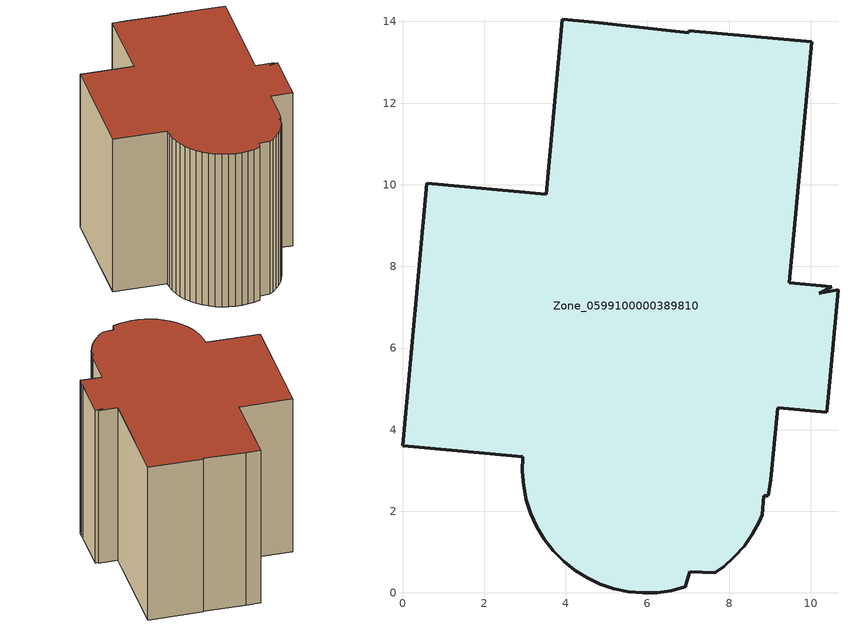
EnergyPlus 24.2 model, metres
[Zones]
Zone_0599100000389810
 floor ground (C_G): 10.67,7.42 10.44,4.92 10.43,4.8 10.4,4.43 9.19,4.54 9.02,2.77 8.96,2.38 8.85,2.38 8.81,1.91 8.74,1.75 8.57,1.44 8.37,1.15 8.13,0.88 7.87,0.65 7.65,0.5 7.03,0.52 6.93,0.15 6.59,0.06 6.24,0.01 5.88,0 5.53,0.03 5.18,0.1 4.85,0.22 4.52,0.37 4.22,0.56 3.95,0.78 3.7,1.03 3.48,1.31 3.29,1.61 3.15,1.94 3.04,2.27 2.97,2.62 2.94,2.98 2.95,3.33 0,3.6 0.59,10.04 3.53,9.77 3.92,14.06 4.7,13.99 7.01,13.72 7.02,13.78 10.03,13.51 9.48,7.6 10.52,7.5 10.21,7.34 z0
 wall outside (C_F): 4.85,0.22 5.18,0.1 5.53,0.03 5.88,0 6.24,0.01 6.59,0.06 6.93,0.15 7.03,0.52 7.65,0.5 7.87,0.65 8.13,0.88 8.37,1.15 8.57,1.44 8.74,1.75 8.81,1.91 8.85,2.38 8.96,2.38 9.02,2.77 9.19,4.54 10.4,4.43 10.43,4.8 10.44,4.92 10.67,7.42 10.21,7.34 10.52,7.5 9.48,7.6 10.03,13.51 7.02,13.78 7.01,13.72 4.7,13.99 3.92,14.06 3.53,9.77 0.59,10.04 0,3.6 2.95,3.33 2.94,2.98 2.97,2.62 3.04,2.27 3.15,1.94 3.29,1.61 3.48,1.31 3.7,1.03 3.95,0.78 4.22,0.56 4.52,0.37 4.85,0.22 z0:9.55
 roof outside (C_R): 10.44,4.92 10.67,7.42 10.21,7.34 10.52,7.5 9.48,7.6 10.03,13.51 7.02,13.78 7.01,13.72 4.7,13.99 3.92,14.06 3.53,9.77 0.59,10.04 0,3.6 2.95,3.33 2.94,2.98 2.97,2.62 3.04,2.27 3.15,1.94 3.29,1.61 3.48,1.31 3.7,1.03 3.95,0.78 4.22,0.56 4.52,0.37 4.85,0.22 5.18,0.1 5.53,0.03 5.88,0 6.24,0.01 6.59,0.06 6.93,0.15 7.03,0.52 7.65,0.5 7.87,0.65 8.13,0.88 8.37,1.15 8.57,1.44 8.74,1.75 8.81,1.91 8.85,2.38 8.96,2.38 9.02,2.77 9.19,4.54 10.4,4.43 10.43,4.8 z9.55
[BUILDING]
Pand.0599100000389810: North Axis=0; Terrain=City; Loads Convergence Tolerance Value=0.04; Temperature Convergence Tolerance Value=0.4; Solar Distribution=FullExterior; Maximum Number of Warmup Days=25; Minimum Number of Warmup Days=1
[Site:Location]
Rotterdam.The.Hague.AP_ZH_NLD Design_Conditions: Latitude=51.96; Longitude=4.45; Time Zone=1; Elevation=-4.5
[SITE:GROUNDTEMPERATURE:BUILDINGSURFACE]
18, 18, 18, 18, 18, 18, 18, 18, 18, 18, 18, 18
[MATERIAL] Thermal Absorptance=0.9; Solar Absorptance=0.7; Visible Absorptance=0.7
Name | Roughness | Thickness | Conductivity | Density | Specific Heat
G.TC.1992-2005 | MediumSmooth | 0.15 | 0.06 | 540 | 1210
F.TC.1992-2005 | Rough | 0.3 | 0.12 | 1920 | 840
R.TC.1992-2005 | MediumRough | 0.2 | 0.08 | 1500 | 1000
[CONSTRUCTION]
C_G: G.TC.1992-2005
C_F: F.TC.1992-2005
C_R: R.TC.1992-2005
[ZONE]
Zone_0599100000389810: Type=1; Multiplier=1; Ceiling Height=Autocalculate; Volume=Autocalculate; Floor Area=autocalculate; Part of Total Floor Area=Yes
[ZONEINFILTRATION:DESIGNFLOWRATE]
Infil_Zone_0599100000389810: Zone or ZoneList or Space or SpaceList=Zone_0599100000389810; Schedule=AlwaysOn; Design Flow Rate Calculation Method=Flow/Area; Flow Rate per Floor Area=0.0015; Constant Term Coefficient=1; Temperature Term Coefficient=0; Velocity Term Coefficient=0; Velocity Squared Term Coefficient=0
[HVACTEMPLATE:ZONE:IDEALLOADSAIRSYSTEM]
Zone_0599100000389810: Maximum Heating Supply Air Temperature=50; Minimum Cooling Supply Air Temperature=13; Maximum Heating Supply Air Humidity Ratio=0.0156; Minimum Cooling Supply Air Humidity Ratio=0.0077; Heating Limit=NoLimit; Cooling Limit=NoLimit; Dehumidification Control Type=ConstantSensibleHeatRatio; Cooling Sensible Heat Ratio=0.7; Dehumidification Setpoint=60; Humidification Control Type=None; Humidification Setpoint=30; Outdoor Air Method=None; Outdoor Air Flow Rate per Person=0.00944; Outdoor Air Flow Rate per Zone Floor Area=0; Outdoor Air Flow Rate per Zone=0; Demand Controlled Ventilation Type=None; Outdoor Air Economizer Type=NoEconomizer; Heat Recovery Type=None; Sensible Heat Recovery Effectiveness=0.7; Latent Heat Recovery Effectiveness=0.65
[ZONECONTROL:THERMOSTAT]
ThermostatControl_Zone_0599100000389810: Zone or ZoneList=Zone_0599100000389810; Control Type Schedule=DualSetpointControlType; Control 1=Thermostat_Zone_0599100000389810; Temperature Difference Between Cutout And Setpoint=0
[THERMOSTATSETPOINT:DUALSETPOINT]
Thermostat_Zone_0599100000389810: Heating Setpoint Temperature Schedule=HeatingSetpoint_Zone_0599100000389810; Cooling Setpoint Temperature Schedule=CoolingSetpoint_Zone_0599100000389810
[SCHEDULE:COMPACT]
HeatingSetpoint_Zone_0599100000389810: Through: 12/31, For: AllDays, Until: 24:00, 21
CoolingSetpoint_Zone_0599100000389810: Through: 12/31, For: AllDays, Until: 24:00, 24
DualSetpointControlType: Through: 12/31, For: AllDays, Until: 24:00, 4
AlwaysOn: Through: 12/31, For: AllDays, Until: 24:00, 1
